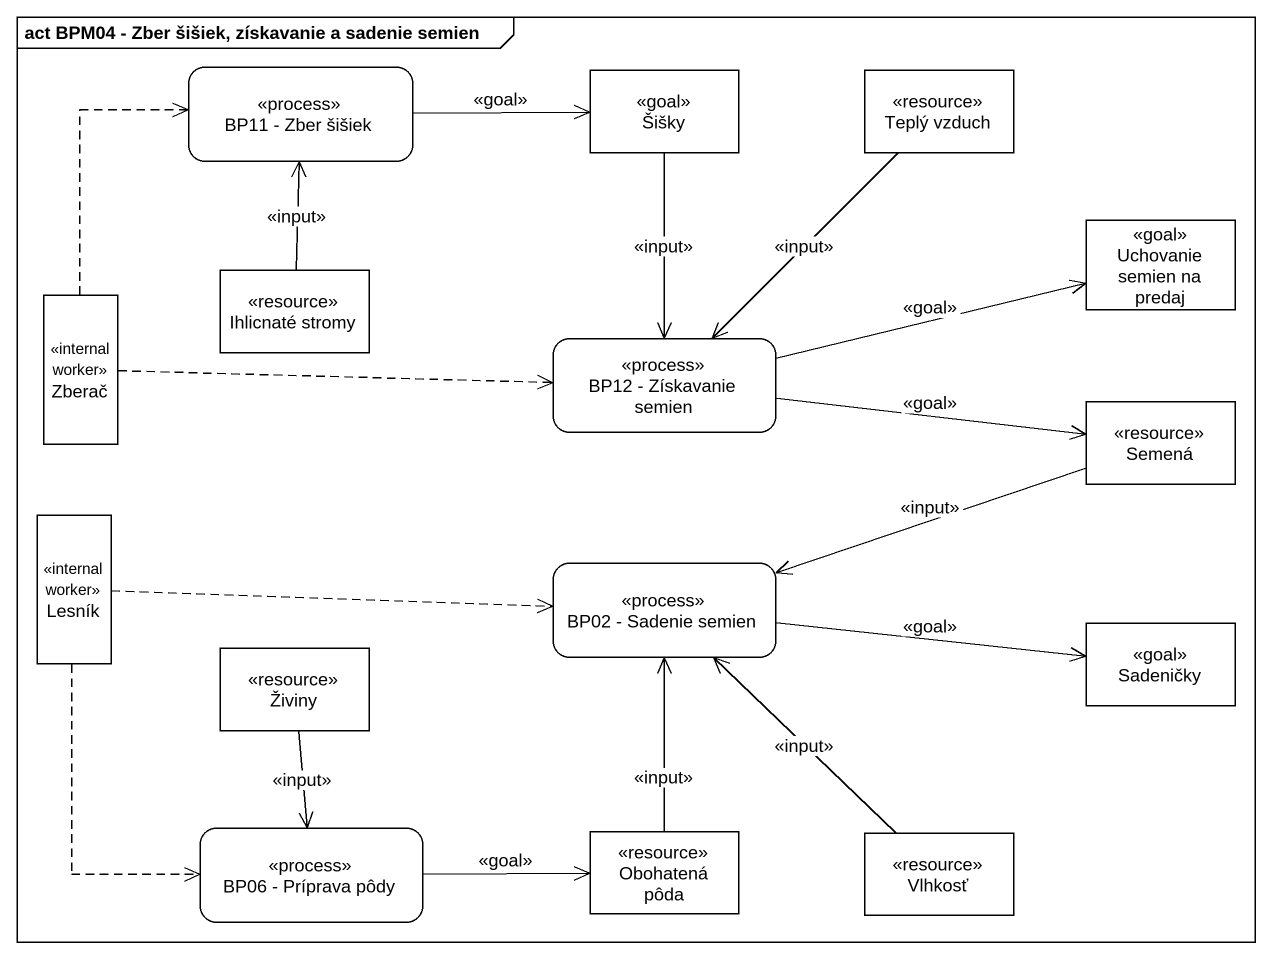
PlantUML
@startuml
mainframe act BPM04 - Zber šišiek, získavanie a sadenie semien
hide empty description
state "BP11 - Zber šišiek" as BP11_Zber_šišiek <<process>>
state Šišky <<goal>>
state "Teplý vzduch" as Teplý_vzduch <<resource>>
state "Ihlicnaté stromy" as Ihlicnaté_stromy <<resource>>
state "Uchovanie semien na predaj" as Uchovanie_semien_na_predaj <<goal>>
state Zberač <<internal worker>>
state "BP12 - Získavanie semien" as BP12_Získavanie_semien <<process>>
state Semená <<resource>>
state Lesník <<internal worker>>
state "BP02 - Sadenie semien" as BP02_Sadenie_semien <<process>>
state Živiny <<resource>>
state Sadeničky <<goal>>
state "BP06 - Príprava pôdy" as BP06_Príprava_pôdy <<process>>
state "Obohatená pôda" as Obohatená_pôda <<resource>>
state Vlhkosť <<resource>>
BP11_Zber_šišiek -right-> Šišky : <<goal>>
Šišky --> BP12_Získavanie_semien : <<input>>
Teplý_vzduch --> BP12_Získavanie_semien : <<input>>
Ihlicnaté_stromy -up-> BP11_Zber_šišiek : <<input>>
Zberač -up[dashed]-> BP11_Zber_šišiek
Zberač -right[dashed]-> BP12_Získavanie_semien
BP12_Získavanie_semien -right-> Uchovanie_semien_na_predaj : <<goal>>
BP12_Získavanie_semien -right-> Semená : <<goal>>
Semená -left-> BP02_Sadenie_semien : <<input>>
Lesník -right[dashed]-> BP02_Sadenie_semien
Lesník -[dashed]-> BP06_Príprava_pôdy
BP02_Sadenie_semien -right-> Sadeničky : <<goal>>
Živiny --> BP06_Príprava_pôdy : <<input>>
BP06_Príprava_pôdy -right-> Obohatená_pôda : <<goal>>
Obohatená_pôda -up-> BP02_Sadenie_semien : <<input>>
Vlhkosť -up-> BP02_Sadenie_semien : <<input>>
@enduml
